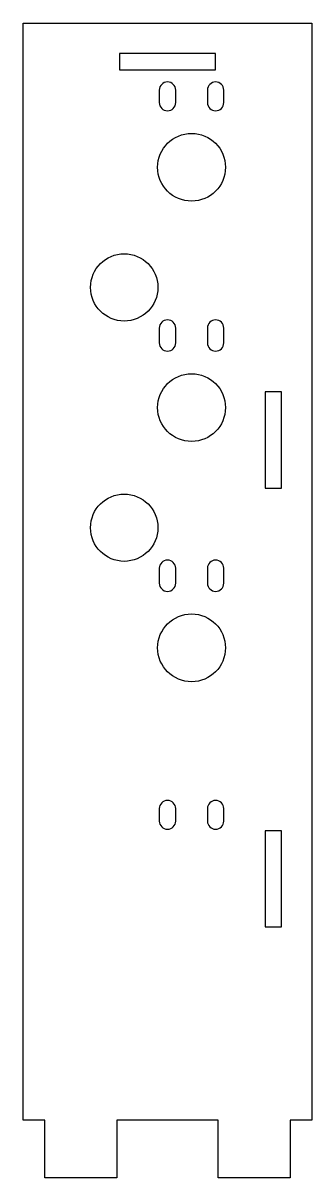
# Model space of a CAD drawing. Header units: millimetres. Extents: x 0 to 60, y -12 to 228.
import ezdxf

# ---------------------------------------------------------------- set-up
doc = ezdxf.new("R2010")
doc.units = ezdxf.units.MM

msp = doc.modelspace()

# ---------------------------------------------------------------- linework, layer by layer
for p, q in [((0, 0), (0, 228.3)), ((0, 228.3), (60, 228.3)), ((60, 228.3), (60, 0)), ((20, 222), (20, 218.6)), ((40, 222), (20, 222)), ((40, 218.6), (40, 222)), ((20, 218.6), (40, 218.6)), ((28.3, 214.35), (28.3, 211.75)), ((31.7, 211.75), (31.7, 214.35)), ((38.3, 214.35), (38.3, 211.75)), ((41.7, 211.75), (41.7, 214.35)), ((28.3, 164.85), (28.3, 161.75)), ((31.7, 161.75), (31.7, 164.85)), ((38.3, 164.85), (38.3, 161.75)), ((41.7, 161.75), (41.7, 164.85)), ((50.3, 151.546), (50.3, 131.546)), ((53.7, 151.546), (50.3, 151.546)), ((53.7, 131.546), (53.7, 151.546)), ((50.3, 131.546), (53.7, 131.546)), ((28.3, 114.85), (28.3, 111.75)), ((31.7, 111.75), (31.7, 114.85)), ((38.3, 114.85), (38.3, 111.75)), ((41.7, 111.75), (41.7, 114.85)), ((28.3, 64.85), (28.3, 62.25)), ((31.7, 62.25), (31.7, 64.85)), ((38.3, 64.85), (38.3, 62.25)), ((41.7, 62.25), (41.7, 64.85)), ((50.3, 60.226), (50.3, 40.226)), ((53.7, 60.226), (50.3, 60.226)), ((53.7, 40.226), (53.7, 60.226)), ((50.3, 40.226), (53.7, 40.226)), ((4.5, 0), (0, 0)), ((4.5, -12), (4.5, 0)), ((19.5, 0), (19.5, -12)), ((40.5, 0), (19.5, 0)), ((40.5, -12), (40.5, 0)), ((60, 0), (55.5, 0)), ((55.5, 0), (55.5, -12)), ((19.5, -12), (4.5, -12)), ((55.5, -12), (40.5, -12))]:
    msp.add_line(p, q)
for centre, radius in [((35, 198.3), 7.05), ((21, 173.3), 7), ((35, 148.3), 7.05), ((21, 123.3), 7), ((35, 98.3), 7.05)]:
    msp.add_circle(centre, radius)
for centre, start, end in [((30, 214.35), 360, 540), ((40, 214.35), 360, 540), ((30, 211.75), 180, 360), ((40, 211.75), 180, 360), ((30, 164.85), 360, 540), ((40, 164.85), 360, 540), ((30, 161.75), 180, 360), ((40, 161.75), 180, 360), ((30, 114.85), 360, 540), ((40, 114.85), 360, 540), ((30, 111.75), 180, 360), ((40, 111.75), 180, 360), ((30, 64.85), 360, 540), ((40, 64.85), 360, 540), ((30, 62.25), 180, 360), ((40, 62.25), 180, 360)]:
    msp.add_arc(centre, 1.7, start, end)

doc.saveas('drawing.dxf')
